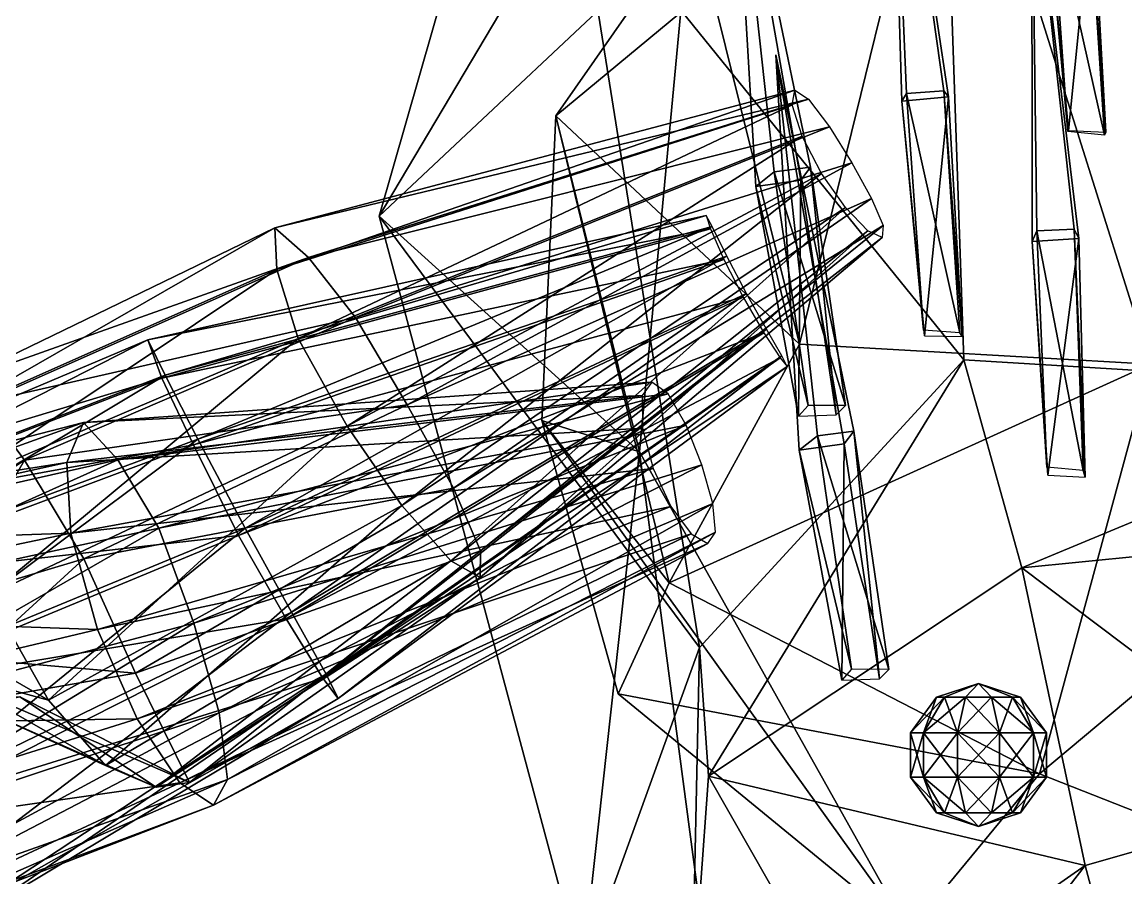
# Model space of a CAD drawing. Extents: x -86 to 86, y 0 to 86.
# Drawn here: x -25.39 to -5.78, y 37.47 to 52.68 of the extents above; entities that cross this region are included whole.
import ezdxf

# ---------------------------------------------------------------- set-up
doc = ezdxf.new("R2010")
doc.units = 0

msp = doc.modelspace()

# ---------------------------------------------------------------- linework, layer by layer
at = {"color": 1}
for points in [[(-0.002721, 46.145508, 51.647072), (-0.005786, 61.085861, 35.235863), (-9.143435, 60.764458, 35.118057)], [(-8.654856, 46.676308, 50.445534), (-9.143435, 60.764458, 35.118057), (-15.517797, 55.161957, 30.70211)], [(-8.654856, 46.676308, 50.445534), (-0.002721, 46.145508, 51.647072), (-9.143435, 60.764458, 35.118057)], [(-19.042728, 49.230209, 25.578987), (-15.517797, 55.161957, 30.70211), (-15.926026, 60.120621, -0.044432)], [(-19.042728, 49.230209, 25.578987), (-15.926026, 60.120621, -0.044432), (-13.541003, 54.401672, -3.593877)], [(-9.963044, 58.226555, 44.663097), (-9.675308, 51.406021, 44.76033), (-9.754276, 51.272324, 45.898968)], [(-9.963044, 58.226555, 44.663097), (-9.009429, 51.453506, 44.741405), (-9.675308, 51.406021, 44.76033)], [(-9.963044, 58.226555, 44.663097), (-8.928602, 51.346985, 45.903534), (-9.009429, 51.453506, 44.741405)], [(-9.963044, 58.226555, 44.663097), (-9.754276, 51.272324, 45.898968), (-8.928602, 51.346985, 45.903534)], [(-11.575105, 46.950394, -21.958385), (-13.149118, 53.298195, -20.772854), (-8.890805, 57.885071, -26.770309)], [(-5.338636, 46.594589, -26.146221), (-11.575105, 46.950394, -21.958385), (-8.890805, 57.885071, -26.770309)], [(-5.338636, 46.594589, -26.146221), (-8.890805, 57.885071, -26.770309), (-4.870144, 55.404709, -37.948425)], [(-12.764287, 56.786674, 42.012814), (-12.02797, 50.016357, 41.530602), (-12.349981, 49.757271, 42.602886)], [(-12.764287, 56.786674, 42.012814), (-11.379733, 50.096764, 41.66964), (-12.02797, 50.016357, 41.530602)], [(-12.764287, 56.786674, 42.012814), (-11.553559, 49.869629, 42.803936), (-11.379733, 50.096764, 41.66964)], [(-12.764287, 56.786674, 42.012814), (-12.349981, 49.757271, 42.602886), (-11.553559, 49.869629, 42.803936)], [(-7.446782, 55.791267, 50.145267), (-7.360958, 48.96949, 49.884781), (-7.441788, 48.778732, 51.015129)], [(-7.446782, 55.791267, 50.145267), (-6.694, 48.998253, 49.866131), (-7.360958, 48.96949, 49.884781)], [(-7.446782, 55.791267, 50.145267), (-6.614258, 48.82869, 51.020821), (-6.694, 48.998253, 49.866131)], [(-7.446782, 55.791267, 50.145267), (-7.441788, 48.778732, 51.015129), (-6.614258, 48.82869, 51.020821)], [(-13.354083, 41.563065, 45.384727), (-15.517797, 55.161957, 30.70211), (-19.042728, 49.230209, 25.578987)], [(-13.354083, 41.563065, 45.384727), (-8.654856, 46.676308, 50.445534), (-15.517797, 55.161957, 30.70211)], [(-7.194902, 54.925453, 41.068504), (-6.795223, 50.749161, 41.288631), (-6.369228, 55.000114, 41.073112)], [(-7.102348, 54.910004, 39.923164), (-6.805227, 50.729988, 40.387405), (-7.194902, 54.925453, 41.068504)], [(-6.805227, 50.729988, 40.387405), (-6.795223, 50.749161, 41.288631), (-7.194902, 54.925453, 41.068504)], [(-6.436223, 54.954659, 39.90612), (-6.154527, 50.667618, 40.281693), (-7.102348, 54.910004, 39.923164)], [(-6.795223, 50.749161, 41.288631), (-6.129356, 50.721329, 41.211086), (-6.369228, 55.000114, 41.073112)], [(-6.369228, 55.000114, 41.073112), (-6.129356, 50.721329, 41.211086), (-6.436223, 54.954659, 39.90612)], [(-6.129356, 50.721329, 41.211086), (-6.154527, 50.667618, 40.281693), (-6.436223, 54.954659, 39.90612)], [(-6.154527, 50.667618, 40.281693), (-6.805227, 50.729988, 40.387405), (-7.102348, 54.910004, 39.923164)], [(-14.419427, 45.040329, 18.032034), (-19.042728, 49.230209, 25.578987), (-13.541003, 54.401672, -3.593877)], [(-13.541003, 54.401672, -3.593877), (-15.906279, 51.010544, -4.663307), (-14.419427, 45.040329, 18.032034)], [(-13.149118, 53.298195, -20.772854), (-15.906279, 51.010544, -4.663307), (-13.541003, 54.401672, -3.593877)], [(-15.906279, 51.010544, -4.663307), (-13.149118, 53.298195, -20.772854), (-11.575105, 46.950394, -21.958385)], [(-11.993608, 52.096924, 50.133862), (-11.257291, 45.326607, 49.651649), (-11.579302, 45.067528, 50.723934)], [(-11.993608, 52.096924, 50.133862), (-10.609054, 45.407021, 49.790688), (-11.257291, 45.326607, 49.651649)], [(-11.993608, 52.096924, 50.133862), (-10.78288, 45.179886, 50.924984), (-10.609054, 45.407021, 49.790688)], [(-11.993608, 52.096924, 50.133862), (-11.579302, 45.067528, 50.723934), (-10.78288, 45.179886, 50.924984)], [(-11.659322, 51.464539, -15.947077), (-20.900568, 49.018112, -19.666142), (-20.863615, 48.277557, -18.297665)], [(-11.659322, 51.464539, -15.947077), (-11.413569, 51.305374, -16.663952), (-20.900568, 49.018112, -19.666142)], [(-11.704063, 51.205399, -15.218099), (-11.659322, 51.464539, -15.947077), (-20.863615, 48.277557, -18.297665)], [(-9.675308, 51.406021, 44.76033), (-9.372907, 47.201576, 44.673733), (-9.754276, 51.272324, 45.898968)], [(-9.009429, 51.453506, 44.741405), (-8.723509, 47.154442, 44.553165), (-9.675308, 51.406021, 44.76033)], [(-8.723509, 47.154442, 44.553165), (-9.372907, 47.201576, 44.673733), (-9.675308, 51.406021, 44.76033)], [(-8.928602, 51.346985, 45.903534), (-8.687319, 47.086929, 45.481293), (-9.009429, 51.453506, 44.741405)], [(-8.687319, 47.086929, 45.481293), (-8.723509, 47.154442, 44.553165), (-9.009429, 51.453506, 44.741405)], [(-11.413569, 51.305374, -16.663952), (-20.299925, 48.490112, -21.105812), (-20.900568, 49.018112, -19.666142)], [(-11.704063, 51.205399, -15.218099), (-20.863615, 48.277557, -18.297665), (-20.483919, 47.054489, -17.126579)], [(-11.528533, 50.647224, -14.720062), (-11.704063, 51.205399, -15.218099), (-20.483919, 47.054489, -17.126579)], [(-11.413569, 51.305374, -16.663952), (-11.044928, 50.81395, -17.125843), (-20.299925, 48.490112, -21.105812)], [(-9.754276, 51.272324, 45.898968), (-9.352219, 47.103455, 45.569622), (-8.928602, 51.346985, 45.903534)], [(-9.372907, 47.201576, 44.673733), (-9.352219, 47.103455, 45.569622), (-9.754276, 51.272324, 45.898968)], [(-9.352219, 47.103455, 45.569622), (-8.687319, 47.086929, 45.481293), (-8.928602, 51.346985, 45.903534)], [(-16.154825, 45.594284, 10.460905), (-15.906279, 51.010544, -4.663307), (-13.88965, 42.709778, -7.466434)], [(-15.906279, 51.010544, -4.663307), (-16.154825, 45.594284, 10.460905), (-14.419427, 45.040329, 18.032034)], [(-13.88965, 42.709778, -7.466434), (-15.906279, 51.010544, -4.663307), (-11.575105, 46.950394, -21.958385)], [(-11.044928, 50.81395, -17.125843), (-19.465748, 47.425751, -22.064699), (-20.299925, 48.490112, -21.105812)], [(-11.044928, 50.81395, -17.125843), (-10.643415, 50.172684, -17.239059), (-19.465748, 47.425751, -22.064699)], [(-11.528533, 50.647224, -14.720062), (-20.483919, 47.054489, -17.126579), (-19.613482, 45.49823, -16.907091)], [(-11.184505, 49.986526, -14.547), (-11.528533, 50.647224, -14.720062), (-19.613482, 45.49823, -16.907091)], [(-10.643415, 50.172684, -17.239059), (-18.549273, 45.872154, -22.213068), (-19.465748, 47.425751, -22.064699)], [(-10.643415, 50.172684, -17.239059), (-10.295007, 49.541916, -17.012733), (-18.549273, 45.872154, -22.213068)], [(-11.379733, 50.096764, 41.66964), (-10.758181, 45.861122, 41.147984), (-12.02797, 50.016357, 41.530602)], [(-11.553559, 49.869629, 42.803936), (-10.925809, 45.695831, 42.049023), (-11.379733, 50.096764, 41.66964)], [(-10.925809, 45.695831, 42.049023), (-10.758181, 45.861122, 41.147984), (-11.379733, 50.096764, 41.66964)], [(-11.184505, 49.986526, -14.547), (-19.613482, 45.49823, -16.907091), (-18.64089, 44.083588, -17.233082)], [(-10.759209, 49.38237, -14.702843), (-11.184505, 49.986526, -14.547), (-18.64089, 44.083588, -17.233082)], [(-12.02797, 50.016357, 41.530602), (-11.419759, 45.864502, 41.120106), (-12.349981, 49.757271, 42.602886)], [(-12.349981, 49.757271, 42.602886), (-11.593102, 45.671562, 41.983471), (-11.553559, 49.869629, 42.803936)], [(-10.758181, 45.861122, 41.147984), (-11.419759, 45.864502, 41.120106), (-12.02797, 50.016357, 41.530602)], [(-11.593102, 45.671562, 41.983471), (-10.925809, 45.695831, 42.049023), (-11.553559, 49.869629, 42.803936)], [(-11.419759, 45.864502, 41.120106), (-11.593102, 45.671562, 41.983471), (-12.349981, 49.757271, 42.602886)], [(-10.295007, 49.541916, -17.012733), (-17.72526, 44.394829, -21.768887), (-18.549273, 45.872154, -22.213068)], [(-10.295007, 49.541916, -17.012733), (-10.089643, 49.059982, -16.4986), (-17.72526, 44.394829, -21.768887)], [(-13.233972, 49.237122, -5.34554), (-23.153563, 47.028564, -6.738761), (-22.845133, 46.403976, -5.346901)], [(-13.233972, 49.237122, -5.34554), (-13.158101, 49.004669, -6.080284), (-23.153563, 47.028564, -6.738761)], [(-13.127283, 49.042778, -4.602965), (-13.233972, 49.237122, -5.34554), (-22.845133, 46.403976, -5.346901)], [(-10.759209, 49.38237, -14.702843), (-18.64089, 44.083588, -17.233082), (-17.768377, 43.099426, -18.124563)], [(-10.359223, 48.967155, -15.157411), (-10.759209, 49.38237, -14.702843), (-17.768377, 43.099426, -18.124563)], [(-13.127283, 49.042778, -4.602965), (-22.845133, 46.403976, -5.346901), (-22.2645, 45.263016, -4.175329)], [(-12.868111, 48.518906, -4.10417), (-13.127283, 49.042778, -4.602965), (-22.2645, 45.263016, -4.175329)], [(-15.439829, 35.784195, 40.333786), (-13.354083, 41.563065, 45.384727), (-19.042728, 49.230209, 25.578987)], [(-15.439829, 35.784195, 40.333786), (-19.042728, 49.230209, 25.578987), (-14.419427, 45.040329, 18.032034)], [(-10.089643, 49.059982, -16.4986), (-17.243177, 43.280365, -20.740082), (-17.72526, 44.394829, -21.768887)], [(-10.089643, 49.059982, -16.4986), (-10.107501, 48.847809, -15.81621), (-17.243177, 43.280365, -20.740082)], [(-20.863615, 48.277557, -18.297665), (-20.900568, 49.018112, -19.666142), (-26.741938, 45.664886, -20.654314)], [(-20.900568, 49.018112, -19.666142), (-26.632153, 46.239075, -22.225311), (-26.741938, 45.664886, -20.654314)], [(-20.900568, 49.018112, -19.666142), (-20.299925, 48.490112, -21.105812), (-26.632153, 46.239075, -22.225311)], [(-13.158101, 49.004669, -6.080284), (-22.904781, 46.348274, -8.217781), (-23.153563, 47.028564, -6.738761)], [(-13.158101, 49.004669, -6.080284), (-12.919134, 48.455841, -6.562396), (-22.904781, 46.348274, -8.217781)], [(-10.359223, 48.967155, -15.157411), (-17.768377, 43.099426, -18.124563), (-17.248014, 42.804337, -19.407093)], [(-10.107501, 48.847809, -15.81621), (-10.359223, 48.967155, -15.157411), (-17.248014, 42.804337, -19.407093)], [(-10.107501, 48.847809, -15.81621), (-17.248014, 42.804337, -19.407093), (-17.243177, 43.280365, -20.740082)], [(-7.360958, 48.96949, 49.884781), (-7.183344, 44.768257, 49.577454), (-7.441788, 48.778732, 51.015129)], [(-6.694, 48.998253, 49.866131), (-6.535846, 44.708389, 49.452404), (-7.360958, 48.96949, 49.884781)], [(-6.535846, 44.708389, 49.452404), (-7.183344, 44.768257, 49.577454), (-7.360958, 48.96949, 49.884781)], [(-6.614258, 48.82869, 51.020821), (-6.49999, 44.591331, 50.375607), (-6.694, 48.998253, 49.866131)], [(-6.49999, 44.591331, 50.375607), (-6.535846, 44.708389, 49.452404), (-6.694, 48.998253, 49.866131)], [(-7.441788, 48.778732, 51.015129), (-7.163948, 44.622795, 50.466915), (-6.614258, 48.82869, 51.020821)], [(-7.183344, 44.768257, 49.577454), (-7.163948, 44.622795, 50.466915), (-7.441788, 48.778732, 51.015129)], [(-7.163948, 44.622795, 50.466915), (-6.49999, 44.591331, 50.375607), (-6.614258, 48.82869, 51.020821)], [(-20.299925, 48.490112, -21.105812), (-26.107775, 45.913971, -23.840536), (-26.632153, 46.239075, -22.225311)], [(-20.299925, 48.490112, -21.105812), (-19.465748, 47.425751, -22.064699), (-26.107775, 45.913971, -23.840536)], [(-12.919134, 48.455841, -6.562396), (-22.343239, 45.160995, -9.229331), (-22.904781, 46.348274, -8.217781)], [(-12.919134, 48.455841, -6.562396), (-12.577229, 47.785172, -6.698586), (-22.343239, 45.160995, -9.229331)], [(-12.868111, 48.518906, -4.10417), (-22.2645, 45.263016, -4.175329), (-21.42745, 43.682693, -4.003049)], [(-12.520057, 47.856133, -3.947893), (-12.868111, 48.518906, -4.10417), (-21.42745, 43.682693, -4.003049)], [(-20.863615, 48.277557, -18.297665), (-26.741938, 45.664886, -20.654314), (-26.634314, 44.429077, -19.012329)], [(-20.483919, 47.054489, -17.126579), (-20.863615, 48.277557, -18.297665), (-26.634314, 44.429077, -19.012329)], [(-12.577229, 47.785172, -6.698586), (-21.542074, 43.549927, -9.424763), (-22.343239, 45.160995, -9.229331)], [(-12.577229, 47.785172, -6.698586), (-12.212049, 47.156372, -6.4943), (-21.542074, 43.549927, -9.424763)], [(-12.520057, 47.856133, -3.947893), (-21.42745, 43.682693, -4.003049), (-20.605301, 42.191765, -4.396297)], [(-12.162913, 47.217445, -4.134132), (-12.520057, 47.856133, -3.947893), (-20.605301, 42.191765, -4.396297)], [(-19.465748, 47.425751, -22.064699), (-25.349886, 44.889816, -25.125959), (-26.107775, 45.913971, -23.840536)], [(-19.465748, 47.425751, -22.064699), (-18.549273, 45.872154, -22.213068), (-25.349886, 44.889816, -25.125959)], [(-12.212049, 47.156372, -6.4943), (-20.697865, 42.069565, -9.031515), (-21.542074, 43.549927, -9.424763)], [(-12.212049, 47.156372, -6.4943), (-11.917333, 46.707962, -5.993463), (-20.697865, 42.069565, -9.031515)], [(-12.162913, 47.217445, -4.134132), (-20.605301, 42.191765, -4.396297), (-19.988499, 41.087677, -5.358137)], [(-11.888858, 46.743233, -4.623053), (-12.162913, 47.217445, -4.134132), (-19.988499, 41.087677, -5.358137)], [(-23.153563, 47.028564, -6.738761), (-29.409781, 44.382523, -7.729541), (-29.193487, 43.948845, -6.124885)], [(-23.153563, 47.028564, -6.738761), (-22.904781, 46.348274, -8.217781), (-29.409781, 44.382523, -7.729541)], [(-22.845133, 46.403976, -5.346901), (-23.153563, 47.028564, -6.738761), (-29.193487, 43.948845, -6.124885)], [(-20.483919, 47.054489, -17.126579), (-26.634314, 44.429077, -19.012329), (-25.978552, 42.494919, -18.250355)], [(-19.613482, 45.49823, -16.907091), (-20.483919, 47.054489, -17.126579), (-25.978552, 42.494919, -18.250355)], [(-13.88965, 42.709778, -7.466434), (-11.575105, 46.950394, -21.958385), (-5.338636, 46.594589, -26.146221)], [(-11.917333, 46.707962, -5.993463), (-20.044535, 41.018829, -8.03052), (-20.697865, 42.069565, -9.031515)], [(-11.917333, 46.707962, -5.993463), (-11.792877, 46.554909, -5.306386), (-20.044535, 41.018829, -8.03052)], [(-11.888858, 46.743233, -4.623053), (-19.988499, 41.087677, -5.358137), (-19.774496, 40.65686, -6.689052)], [(-11.792877, 46.554909, -5.306386), (-11.888858, 46.743233, -4.623053), (-19.774496, 40.65686, -6.689052)], [(-11.792877, 46.554909, -5.306386), (-19.774496, 40.65686, -6.689052), (-20.044535, 41.018829, -8.03052)], [(-7.310323, 39.319679, -8.503519), (-13.88965, 42.709778, -7.466434), (-5.338636, 46.594589, -26.146221)], [(-13.354083, 41.563065, 45.384727), (-13.190995, 39.277458, 49.93959), (-8.654856, 46.676308, 50.445534)], [(-13.190995, 39.277458, 49.93959), (-7.624921, 42.977394, 53.578583), (-8.654856, 46.676308, 50.445534)], [(-8.654856, 46.676308, 50.445534), (-7.624921, 42.977394, 53.578583), (-0.002721, 46.145508, 51.647072)], [(-7.310323, 39.319679, -8.503519), (-5.338636, 46.594589, -26.146221), (-0.003403, 45.439026, -26.574539)], [(-22.904781, 46.348274, -8.217781), (-29.266146, 43.893829, -9.381863), (-29.409781, 44.382523, -7.729541)], [(-22.904781, 46.348274, -8.217781), (-22.343239, 45.160995, -9.229331), (-29.266146, 43.893829, -9.381863)], [(-22.845133, 46.403976, -5.346901), (-29.193487, 43.948845, -6.124885), (-28.775038, 42.850304, -4.435791)], [(-22.2645, 45.263016, -4.175329), (-22.845133, 46.403976, -5.346901), (-28.775038, 42.850304, -4.435791)], [(-14.197567, 46.278961, 6.721786), (-24.299044, 45.560875, 8.353233), (-23.688679, 44.897552, 9.622082)], [(-14.197567, 46.278961, 6.721786), (-14.373484, 46.037842, 6.007254), (-24.299044, 45.560875, 8.353233)], [(-13.907024, 46.070984, 7.409462), (-14.197567, 46.278961, 6.721786), (-23.688679, 44.897552, 9.622082)], [(-7.624921, 42.977394, 53.578583), (-2.261769, 43.512283, 53.838364), (-0.002721, 46.145508, 51.647072)], [(-26.107775, 45.913971, -23.840536), (-25.349886, 44.889816, -25.125959), (-27.426815, 43.511703, -24.301872)], [(-14.373484, 46.037842, 6.007254), (-14.366002, 45.459732, 5.500828), (-24.592327, 44.851273, 6.896299)], [(-14.373484, 46.037842, 6.007254), (-24.592327, 44.851273, 6.896299), (-24.299044, 45.560875, 8.353233)], [(-13.907024, 46.070984, 7.409462), (-23.688679, 44.897552, 9.622082), (-22.958256, 43.683296, 10.623873)], [(-13.590115, 45.514557, 7.83416), (-13.907024, 46.070984, 7.409462), (-22.958256, 43.683296, 10.623873)], [(-18.549273, 45.872154, -22.213068), (-24.290442, 43.135147, -25.990374), (-25.349886, 44.889816, -25.125959)], [(-18.549273, 45.872154, -22.213068), (-17.72526, 44.394829, -21.768887), (-24.290442, 43.135147, -25.990374)], [(-24.299044, 45.560875, 8.353233), (-30.879873, 43.868622, 9.32914), (-30.267448, 43.40773, 10.81988)], [(-24.299044, 45.560875, 8.353233), (-24.592327, 44.851273, 6.896299), (-30.879873, 43.868622, 9.32914)], [(-23.688679, 44.897552, 9.622082), (-24.299044, 45.560875, 8.353233), (-30.267448, 43.40773, 10.81988)], [(-13.590115, 45.514557, 7.83416), (-22.958256, 43.683296, 10.623873), (-22.339586, 41.996613, 10.614876)], [(-13.308916, 44.807617, 7.911608), (-13.590115, 45.514557, 7.83416), (-22.339586, 41.996613, 10.614876)], [(-14.799397, 40.741501, 8.209009), (-16.154825, 45.594284, 10.460905), (-13.88965, 42.709778, -7.466434)], [(-14.419427, 45.040329, 18.032034), (-16.154825, 45.594284, 10.460905), (-9.635082, 36.505661, 11.895325)], [(-16.154825, 45.594284, 10.460905), (-14.799397, 40.741501, 8.209009), (-9.635082, 36.505661, 11.895325)], [(-19.613482, 45.49823, -16.907091), (-25.978552, 42.494919, -18.250355), (-24.923311, 40.625359, -18.814714)], [(-18.64089, 44.083588, -17.233082), (-19.613482, 45.49823, -16.907091), (-24.923311, 40.625359, -18.814714)], [(-14.366002, 45.459732, 5.500828), (-24.524794, 43.59404, 5.817883), (-24.592327, 44.851273, 6.896299)], [(-14.366002, 45.459732, 5.500828), (-14.177246, 44.74588, 5.300705), (-24.524794, 43.59404, 5.817883)], [(-11.257291, 45.326607, 49.651649), (-10.649079, 41.174759, 49.241154), (-11.579302, 45.067528, 50.723934)], [(-10.609054, 45.407021, 49.790688), (-9.987501, 41.171371, 49.269032), (-11.257291, 45.326607, 49.651649)], [(-9.987501, 41.171371, 49.269032), (-10.649079, 41.174759, 49.241154), (-11.257291, 45.326607, 49.651649)], [(-10.78288, 45.179886, 50.924984), (-10.155129, 41.006088, 50.170071), (-10.609054, 45.407021, 49.790688)], [(-10.155129, 41.006088, 50.170071), (-9.987501, 41.171371, 49.269032), (-10.609054, 45.407021, 49.790688)], [(-0.003403, 36.43586, -10.216446), (-7.310323, 39.319679, -8.503519), (-0.003403, 45.439026, -26.574539)], [(-22.343239, 45.160995, -9.229331), (-28.849203, 42.723709, -10.698137), (-29.266146, 43.893829, -9.381863)], [(-22.343239, 45.160995, -9.229331), (-21.542074, 43.549927, -9.424763), (-28.849203, 42.723709, -10.698137)], [(-22.2645, 45.263016, -4.175329), (-28.775038, 42.850304, -4.435791), (-28.042509, 40.951775, -3.654403)], [(-21.42745, 43.682693, -4.003049), (-22.2645, 45.263016, -4.175329), (-28.042509, 40.951775, -3.654403)], [(-11.579302, 45.067528, 50.723934), (-10.822423, 40.981812, 50.104519), (-10.78288, 45.179886, 50.924984)], [(-10.822423, 40.981812, 50.104519), (-10.155129, 41.006088, 50.170071), (-10.78288, 45.179886, 50.924984)], [(-12.869248, 33.323929, 31.477707), (-15.439829, 35.784195, 40.333786), (-14.419427, 45.040329, 18.032034)], [(-12.869248, 33.323929, 31.477707), (-14.419427, 45.040329, 18.032034), (-9.635082, 36.505661, 11.895325)], [(-10.649079, 41.174759, 49.241154), (-10.822423, 40.981812, 50.104519), (-11.579302, 45.067528, 50.723934)], [(-24.592327, 44.851273, 6.896299), (-24.524794, 43.59404, 5.817883), (-31.296192, 43.364059, 7.728603)], [(-24.592327, 44.851273, 6.896299), (-31.296192, 43.364059, 7.728603), (-30.879873, 43.868622, 9.32914)], [(-23.688679, 44.897552, 9.622082), (-30.267448, 43.40773, 10.81988), (-29.533119, 42.259415, 12.361645)], [(-22.958256, 43.683296, 10.623873), (-23.688679, 44.897552, 9.622082), (-29.533119, 42.259415, 12.361645)], [(-27.426815, 43.511703, -24.301872), (-25.349886, 44.889816, -25.125959), (-26.790703, 42.392883, -24.526333)], [(-25.349886, 44.889816, -25.125959), (-24.290442, 43.135147, -25.990374), (-26.790703, 42.392883, -24.526333)], [(-14.177246, 44.74588, 5.300705), (-24.051918, 41.882248, 5.468948), (-24.524794, 43.59404, 5.817883)], [(-14.177246, 44.74588, 5.300705), (-13.861012, 44.070023, 5.417641), (-24.051918, 41.882248, 5.468948)], [(-13.308916, 44.807617, 7.911608), (-22.339586, 41.996613, 10.614876), (-21.887712, 40.400543, 10.06551)], [(-13.115862, 44.123154, 7.657835), (-13.308916, 44.807617, 7.911608), (-21.887712, 40.400543, 10.06551)], [(-17.72526, 44.394829, -21.768887), (-23.371824, 41.104385, -25.69652), (-24.290442, 43.135147, -25.990374)], [(-17.72526, 44.394829, -21.768887), (-17.243177, 43.280365, -20.740082), (-23.371824, 41.104385, -25.69652)], [(-18.64089, 44.083588, -17.233082), (-24.923311, 40.625359, -18.814714), (-23.90868, 39.467102, -20.223999)], [(-13.861012, 44.070023, 5.417641), (-23.347734, 40.293365, 5.664875), (-24.051918, 41.882248, 5.468948)], [(-17.768377, 43.099426, -18.124563), (-18.64089, 44.083588, -17.233082), (-23.90868, 39.467102, -20.223999)], [(-13.861012, 44.070023, 5.417641), (-13.499222, 43.58297, 5.830753), (-23.347734, 40.293365, 5.664875)], [(-13.115862, 44.123154, 7.657835), (-21.887712, 40.400543, 10.06551), (-21.741617, 39.217407, 9.015057)], [(-13.066638, 43.613647, 7.131523), (-13.115862, 44.123154, 7.657835), (-21.741617, 39.217407, 9.015057)], [(-24.524794, 43.59404, 5.817883), (-24.051918, 41.882248, 5.468948), (-31.452089, 42.145172, 6.399849)], [(-24.524794, 43.59404, 5.817883), (-31.452089, 42.145172, 6.399849), (-31.296192, 43.364059, 7.728603)], [(-22.958256, 43.683296, 10.623873), (-29.533119, 42.259415, 12.361645), (-28.880194, 40.27346, 12.979115)], [(-22.339586, 41.996613, 10.614876), (-22.958256, 43.683296, 10.623873), (-28.880194, 40.27346, 12.979115)], [(-21.542074, 43.549927, -9.424763), (-28.073786, 40.844528, -11.601416), (-28.849203, 42.723709, -10.698137)], [(-21.542074, 43.549927, -9.424763), (-20.697865, 42.069565, -9.031515), (-28.073786, 40.844528, -11.601416)], [(-21.42745, 43.682693, -4.003049), (-28.042509, 40.951775, -3.654403), (-27.209635, 38.983597, -4.254319)], [(-20.605301, 42.191765, -4.396297), (-21.42745, 43.682693, -4.003049), (-27.209635, 38.983597, -4.254319)], [(-13.499222, 43.58297, 5.830753), (-22.585676, 39.157608, 6.478622), (-23.347734, 40.293365, 5.664875)], [(-13.499222, 43.58297, 5.830753), (-13.202266, 43.413193, 6.458435), (-22.585676, 39.157608, 6.478622)], [(-13.202266, 43.413193, 6.458435), (-13.066638, 43.613647, 7.131523), (-21.989231, 38.759697, 7.699034)], [(-13.066638, 43.613647, 7.131523), (-21.741617, 39.217407, 9.015057), (-21.989231, 38.759697, 7.699034)], [(-13.202266, 43.413193, 6.458435), (-21.989231, 38.759697, 7.699034), (-22.585676, 39.157608, 6.478622)], [(-2.220572, 38.909744, 55.581253), (-2.261769, 43.512283, 53.838364), (-7.624921, 42.977394, 53.578583)], [(-17.243177, 43.280365, -20.740082), (-22.41613, 39.161987, -24.273346), (-23.371824, 41.104385, -25.69652)], [(-17.243177, 43.280365, -20.740082), (-17.248014, 42.804337, -19.407093), (-22.41613, 39.161987, -24.273346)], [(-26.790703, 42.392883, -24.526333), (-24.290442, 43.135147, -25.990374), (-26.249533, 41.355133, -24.174089)], [(-24.290442, 43.135147, -25.990374), (-23.371824, 41.104385, -25.69652), (-26.249533, 41.355133, -24.174089)], [(-17.768377, 43.099426, -18.124563), (-23.90868, 39.467102, -20.223999), (-23.009962, 39.080627, -22.016497)], [(-17.248014, 42.804337, -19.407093), (-17.768377, 43.099426, -18.124563), (-23.009962, 39.080627, -22.016497)], [(-6.496929, 37.686081, 55.727654), (-7.624921, 42.977394, 53.578583), (-13.190995, 39.277458, 49.93959)], [(-6.496929, 37.686081, 55.727654), (-2.220572, 38.909744, 55.581253), (-7.624921, 42.977394, 53.578583)], [(-17.248014, 42.804337, -19.407093), (-23.009962, 39.080627, -22.016497), (-22.41613, 39.161987, -24.273346)], [(-14.799397, 40.741501, 8.209009), (-13.88965, 42.709778, -7.466434), (-7.310323, 39.319679, -8.503519)], [(-24.923311, 40.625359, -18.814714), (-25.978552, 42.494919, -18.250355), (-27.529675, 42.126343, -20.521873)], [(-20.605301, 42.191765, -4.396297), (-27.209635, 38.983597, -4.254319), (-26.574797, 37.654846, -5.73368)], [(-19.988499, 41.087677, -5.358137), (-20.605301, 42.191765, -4.396297), (-26.574797, 37.654846, -5.73368)], [(-24.051918, 41.882248, 5.468948), (-31.248417, 40.172012, 5.393028), (-31.452089, 42.145172, 6.399849)], [(-22.339586, 41.996613, 10.614876), (-28.880194, 40.27346, 12.979115), (-28.546062, 38.203796, 12.249634)], [(-21.887712, 40.400543, 10.06551), (-22.339586, 41.996613, 10.614876), (-28.546062, 38.203796, 12.249634)], [(-20.697865, 42.069565, -9.031515), (-27.191629, 38.795563, -11.322567), (-28.073786, 40.844528, -11.601416)], [(-26.851028, 41.155411, -20.865852), (-24.923311, 40.625359, -18.814714), (-27.529675, 42.126343, -20.521873)], [(-20.697865, 42.069565, -9.031515), (-20.044535, 41.018829, -8.03052), (-27.191629, 38.795563, -11.322567)], [(-24.051918, 41.882248, 5.468948), (-23.347734, 40.293365, 5.664875), (-31.248417, 40.172012, 5.393028)], [(-15.439829, 35.784195, 40.333786), (-13.491634, 35.176788, 46.035713), (-13.354083, 41.563065, 45.384727)], [(-13.491634, 35.176788, 46.035713), (-13.190995, 39.277458, 49.93959), (-13.354083, 41.563065, 45.384727)], [(-26.249533, 41.355133, -24.174089), (-23.371824, 41.104385, -25.69652), (-25.905649, 40.668022, -23.360123)], [(-20.044535, 41.018829, -8.03052), (-26.021694, 36.926651, -9.962372), (-27.191629, 38.795563, -11.322567)], [(-26.253811, 40.525208, -21.533966), (-23.90868, 39.467102, -20.223999), (-26.851028, 41.155411, -20.865852)], [(-23.90868, 39.467102, -20.223999), (-24.923311, 40.625359, -18.814714), (-26.851028, 41.155411, -20.865852)], [(-19.988499, 41.087677, -5.358137), (-26.574797, 37.654846, -5.73368), (-26.107584, 37.068596, -7.633187)], [(-19.774496, 40.65686, -6.689052), (-19.988499, 41.087677, -5.358137), (-26.107584, 37.068596, -7.633187)], [(-20.044535, 41.018829, -8.03052), (-19.774496, 40.65686, -6.689052), (-26.021694, 36.926651, -9.962372)], [(-23.371824, 41.104385, -25.69652), (-22.41613, 39.161987, -24.273346), (-25.905649, 40.668022, -23.360123)], [(-9.00081, 40.681519, 52.534428), (-9.143641, 40.681519, 52.974022), (-8.395761, 40.92453, 52.974022)], [(-9.143641, 40.681519, 52.974022), (-9.00081, 40.681519, 53.413612), (-8.395761, 40.92453, 52.974022)], [(-8.626868, 40.681519, 52.262741), (-9.00081, 40.681519, 52.534428), (-8.395761, 40.92453, 52.974022)], [(-9.00081, 40.681519, 53.413612), (-8.626868, 40.681519, 53.685295), (-8.395761, 40.92453, 52.974022)], [(-8.164653, 40.681519, 52.262741), (-8.626868, 40.681519, 52.262741), (-8.395761, 40.92453, 52.974022)], [(-8.626868, 40.681519, 53.685295), (-8.164653, 40.681519, 53.685295), (-8.395761, 40.92453, 52.974022)], [(-7.790711, 40.681519, 52.534428), (-8.164653, 40.681519, 52.262741), (-8.395761, 40.92453, 52.974022)], [(-7.64788, 40.681519, 52.974022), (-7.790711, 40.681519, 52.534428), (-8.395761, 40.92453, 52.974022)], [(-7.790711, 40.681519, 53.413612), (-7.64788, 40.681519, 52.974022), (-8.395761, 40.92453, 52.974022)], [(-8.164653, 40.681519, 53.685295), (-7.790711, 40.681519, 53.413612), (-8.395761, 40.92453, 52.974022)], [(-25.430077, 40.685493, -22.555559), (-23.009962, 39.080627, -22.016497), (-26.253811, 40.525208, -21.533966)], [(-19.774496, 40.65686, -6.689052), (-26.107584, 37.068596, -7.633187), (-26.021694, 36.926651, -9.962372)], [(-25.905649, 40.668022, -23.360123), (-22.41613, 39.161987, -24.273346), (-25.430077, 40.685493, -22.555559)], [(-22.41613, 39.161987, -24.273346), (-23.009962, 39.080627, -22.016497), (-25.430077, 40.685493, -22.555559)], [(-9.635082, 36.505661, 11.895325), (-14.799397, 40.741501, 8.209009), (-7.310323, 39.319679, -8.503519)], [(-9.374751, 40.045334, 52.262741), (-9.605859, 40.045334, 52.974022), (-9.00081, 40.681519, 52.534428)], [(-9.605859, 40.045334, 52.974022), (-9.143641, 40.681519, 52.974022), (-9.00081, 40.681519, 52.534428)], [(-9.605859, 40.045334, 52.974022), (-9.374751, 40.045334, 53.685295), (-9.143641, 40.681519, 52.974022)], [(-8.769702, 40.045334, 51.823147), (-9.374751, 40.045334, 52.262741), (-8.626868, 40.681519, 52.262741)], [(-9.374751, 40.045334, 52.262741), (-9.00081, 40.681519, 52.534428), (-8.626868, 40.681519, 52.262741)], [(-9.374751, 40.045334, 53.685295), (-8.769702, 40.045334, 54.124893), (-9.00081, 40.681519, 53.413612)], [(-9.374751, 40.045334, 53.685295), (-9.00081, 40.681519, 53.413612), (-9.143641, 40.681519, 52.974022)], [(-8.769702, 40.045334, 54.124893), (-8.626868, 40.681519, 53.685295), (-9.00081, 40.681519, 53.413612)], [(-8.021819, 40.045334, 51.823147), (-8.769702, 40.045334, 51.823147), (-8.164653, 40.681519, 52.262741)], [(-8.769702, 40.045334, 51.823147), (-8.626868, 40.681519, 52.262741), (-8.164653, 40.681519, 52.262741)], [(-8.769702, 40.045334, 54.124893), (-8.021819, 40.045334, 54.124893), (-8.626868, 40.681519, 53.685295)], [(-8.021819, 40.045334, 54.124893), (-8.164653, 40.681519, 53.685295), (-8.626868, 40.681519, 53.685295)], [(-8.021819, 40.045334, 51.823147), (-8.164653, 40.681519, 52.262741), (-7.790711, 40.681519, 52.534428)], [(-8.021819, 40.045334, 54.124893), (-7.416771, 40.045334, 53.685295), (-8.164653, 40.681519, 53.685295)], [(-7.416771, 40.045334, 53.685295), (-7.790711, 40.681519, 53.413612), (-8.164653, 40.681519, 53.685295)], [(-7.416771, 40.045334, 52.262741), (-8.021819, 40.045334, 51.823147), (-7.790711, 40.681519, 52.534428)], [(-7.416771, 40.045334, 52.262741), (-7.790711, 40.681519, 52.534428), (-7.64788, 40.681519, 52.974022)], [(-7.416771, 40.045334, 53.685295), (-7.185662, 40.045334, 52.974022), (-7.790711, 40.681519, 53.413612)], [(-7.185662, 40.045334, 52.974022), (-7.64788, 40.681519, 52.974022), (-7.790711, 40.681519, 53.413612)], [(-7.185662, 40.045334, 52.974022), (-7.416771, 40.045334, 52.262741), (-7.64788, 40.681519, 52.974022)], [(-23.009962, 39.080627, -22.016497), (-23.90868, 39.467102, -20.223999), (-26.253811, 40.525208, -21.533966)], [(-23.347734, 40.293365, 5.664875), (-30.622166, 38.01516, 5.493155), (-31.248417, 40.172012, 5.393028)], [(-23.347734, 40.293365, 5.664875), (-22.585676, 39.157608, 6.478622), (-30.622166, 38.01516, 5.493155)], [(-21.741617, 39.217407, 9.015057), (-21.887712, 40.400543, 10.06551), (-28.565977, 36.795807, 10.708767)], [(-21.887712, 40.400543, 10.06551), (-28.546062, 38.203796, 12.249634), (-28.565977, 36.795807, 10.708767)], [(-9.374751, 39.258972, 52.262741), (-9.605859, 39.258972, 52.974022), (-9.374751, 40.045334, 52.262741)], [(-9.605859, 39.258972, 52.974022), (-9.605859, 40.045334, 52.974022), (-9.374751, 40.045334, 52.262741)], [(-9.605859, 39.258972, 52.974022), (-9.374751, 39.258972, 53.685295), (-9.605859, 40.045334, 52.974022)], [(-9.374751, 39.258972, 53.685295), (-9.374751, 40.045334, 53.685295), (-9.605859, 40.045334, 52.974022)], [(-8.769702, 39.258972, 51.823147), (-9.374751, 39.258972, 52.262741), (-8.769702, 40.045334, 51.823147)], [(-9.374751, 39.258972, 52.262741), (-9.374751, 40.045334, 52.262741), (-8.769702, 40.045334, 51.823147)], [(-9.374751, 39.258972, 53.685295), (-8.769702, 39.258972, 54.124893), (-9.374751, 40.045334, 53.685295)], [(-8.769702, 39.258972, 54.124893), (-8.769702, 40.045334, 54.124893), (-9.374751, 40.045334, 53.685295)], [(-8.021819, 39.258972, 51.823147), (-8.769702, 39.258972, 51.823147), (-8.021819, 40.045334, 51.823147)], [(-8.769702, 39.258972, 51.823147), (-8.769702, 40.045334, 51.823147), (-8.021819, 40.045334, 51.823147)], [(-8.769702, 39.258972, 54.124893), (-8.021819, 39.258972, 54.124893), (-8.769702, 40.045334, 54.124893)], [(-8.021819, 39.258972, 54.124893), (-8.021819, 40.045334, 54.124893), (-8.769702, 40.045334, 54.124893)], [(-7.416771, 39.258972, 52.262741), (-8.021819, 39.258972, 51.823147), (-7.416771, 40.045334, 52.262741)], [(-8.021819, 39.258972, 51.823147), (-8.021819, 40.045334, 51.823147), (-7.416771, 40.045334, 52.262741)], [(-8.021819, 39.258972, 54.124893), (-7.416771, 39.258972, 53.685295), (-8.021819, 40.045334, 54.124893)], [(-7.416771, 39.258972, 53.685295), (-7.416771, 40.045334, 53.685295), (-8.021819, 40.045334, 54.124893)], [(-7.185662, 39.258972, 52.974022), (-7.416771, 39.258972, 52.262741), (-7.185662, 40.045334, 52.974022)], [(-7.416771, 39.258972, 52.262741), (-7.416771, 40.045334, 52.262741), (-7.185662, 40.045334, 52.974022)], [(-7.416771, 39.258972, 53.685295), (-7.185662, 39.258972, 52.974022), (-7.416771, 40.045334, 53.685295)], [(-7.185662, 39.258972, 52.974022), (-7.185662, 40.045334, 52.974022), (-7.416771, 40.045334, 53.685295)], [(-10.63812, 34.795792, 51.75602), (-13.190995, 39.277458, 49.93959), (-13.491634, 35.176788, 46.035713)], [(-10.63812, 34.795792, 51.75602), (-6.496929, 37.686081, 55.727654), (-13.190995, 39.277458, 49.93959)], [(-9.635082, 36.505661, 11.895325), (-7.310323, 39.319679, -8.503519), (-0.003403, 36.43586, -10.216446)], [(-9.143641, 38.622787, 52.974022), (-9.605859, 39.258972, 52.974022), (-9.374751, 39.258972, 52.262741)], [(-9.143641, 38.622787, 52.974022), (-9.00081, 38.622787, 53.413612), (-9.605859, 39.258972, 52.974022)], [(-9.00081, 38.622787, 53.413612), (-9.374751, 39.258972, 53.685295), (-9.605859, 39.258972, 52.974022)], [(-9.00081, 38.622787, 52.534428), (-9.143641, 38.622787, 52.974022), (-9.374751, 39.258972, 52.262741)], [(-9.00081, 38.622787, 52.534428), (-9.374751, 39.258972, 52.262741), (-8.769702, 39.258972, 51.823147)], [(-9.00081, 38.622787, 53.413612), (-8.626868, 38.622787, 53.685295), (-9.374751, 39.258972, 53.685295)], [(-8.626868, 38.622787, 53.685295), (-8.769702, 39.258972, 54.124893), (-9.374751, 39.258972, 53.685295)], [(-8.626868, 38.622787, 52.262741), (-9.00081, 38.622787, 52.534428), (-8.769702, 39.258972, 51.823147)], [(-8.626868, 38.622787, 52.262741), (-8.769702, 39.258972, 51.823147), (-8.021819, 39.258972, 51.823147)], [(-8.626868, 38.622787, 53.685295), (-8.164653, 38.622787, 53.685295), (-8.769702, 39.258972, 54.124893)], [(-8.164653, 38.622787, 53.685295), (-8.021819, 39.258972, 54.124893), (-8.769702, 39.258972, 54.124893)], [(-8.164653, 38.622787, 52.262741), (-8.626868, 38.622787, 52.262741), (-8.021819, 39.258972, 51.823147)], [(-7.790711, 38.622787, 52.534428), (-8.164653, 38.622787, 52.262741), (-7.416771, 39.258972, 52.262741)], [(-8.164653, 38.622787, 52.262741), (-8.021819, 39.258972, 51.823147), (-7.416771, 39.258972, 52.262741)], [(-8.164653, 38.622787, 53.685295), (-7.790711, 38.622787, 53.413612), (-8.021819, 39.258972, 54.124893)], [(-7.790711, 38.622787, 53.413612), (-7.416771, 39.258972, 53.685295), (-8.021819, 39.258972, 54.124893)], [(-7.64788, 38.622787, 52.974022), (-7.790711, 38.622787, 52.534428), (-7.185662, 39.258972, 52.974022)], [(-7.790711, 38.622787, 52.534428), (-7.416771, 39.258972, 52.262741), (-7.185662, 39.258972, 52.974022)], [(-7.790711, 38.622787, 53.413612), (-7.64788, 38.622787, 52.974022), (-7.416771, 39.258972, 53.685295)], [(-7.64788, 38.622787, 52.974022), (-7.185662, 39.258972, 52.974022), (-7.416771, 39.258972, 53.685295)], [(-22.585676, 39.157608, 6.478622), (-29.382132, 35.993858, 6.536383), (-30.622166, 38.01516, 5.493155)], [(-22.585676, 39.157608, 6.478622), (-21.989231, 38.759697, 7.699034), (-29.382132, 35.993858, 6.536383)], [(-21.989231, 38.759697, 7.699034), (-21.741617, 39.217407, 9.015057), (-28.762314, 36.146935, 8.782494)], [(-21.741617, 39.217407, 9.015057), (-28.565977, 36.795807, 10.708767), (-28.762314, 36.146935, 8.782494)], [(-2.220572, 38.909744, 55.581253), (-6.496929, 37.686081, 55.727654), (-5.581054, 34.253761, 54.350777)], [(-21.989231, 38.759697, 7.699034), (-28.762314, 36.146935, 8.782494), (-29.382132, 35.993858, 6.536383)], [(-8.395761, 38.379776, 52.974022), (-9.143641, 38.622787, 52.974022), (-9.00081, 38.622787, 52.534428)], [(-8.395761, 38.379776, 52.974022), (-9.00081, 38.622787, 53.413612), (-9.143641, 38.622787, 52.974022)], [(-8.395761, 38.379776, 52.974022), (-9.00081, 38.622787, 52.534428), (-8.626868, 38.622787, 52.262741)], [(-8.395761, 38.379776, 52.974022), (-8.626868, 38.622787, 53.685295), (-9.00081, 38.622787, 53.413612)], [(-8.395761, 38.379776, 52.974022), (-8.626868, 38.622787, 52.262741), (-8.164653, 38.622787, 52.262741)], [(-8.395761, 38.379776, 52.974022), (-8.164653, 38.622787, 53.685295), (-8.626868, 38.622787, 53.685295)], [(-8.395761, 38.379776, 52.974022), (-8.164653, 38.622787, 52.262741), (-7.790711, 38.622787, 52.534428)], [(-8.395761, 38.379776, 52.974022), (-7.790711, 38.622787, 52.534428), (-7.64788, 38.622787, 52.974022)], [(-8.395761, 38.379776, 52.974022), (-7.64788, 38.622787, 52.974022), (-7.790711, 38.622787, 53.413612)], [(-8.395761, 38.379776, 52.974022), (-7.790711, 38.622787, 53.413612), (-8.164653, 38.622787, 53.685295)], [(-5.581054, 34.253761, 54.350777), (-6.496929, 37.686081, 55.727654), (-11.100824, 31.7397, 52.257202)], [(-6.496929, 37.686081, 55.727654), (-10.63812, 34.795792, 51.75602), (-11.100824, 31.7397, 52.257202)]]:
    msp.add_3dface(points, dxfattribs=at)

doc.saveas('drawing.dxf')
